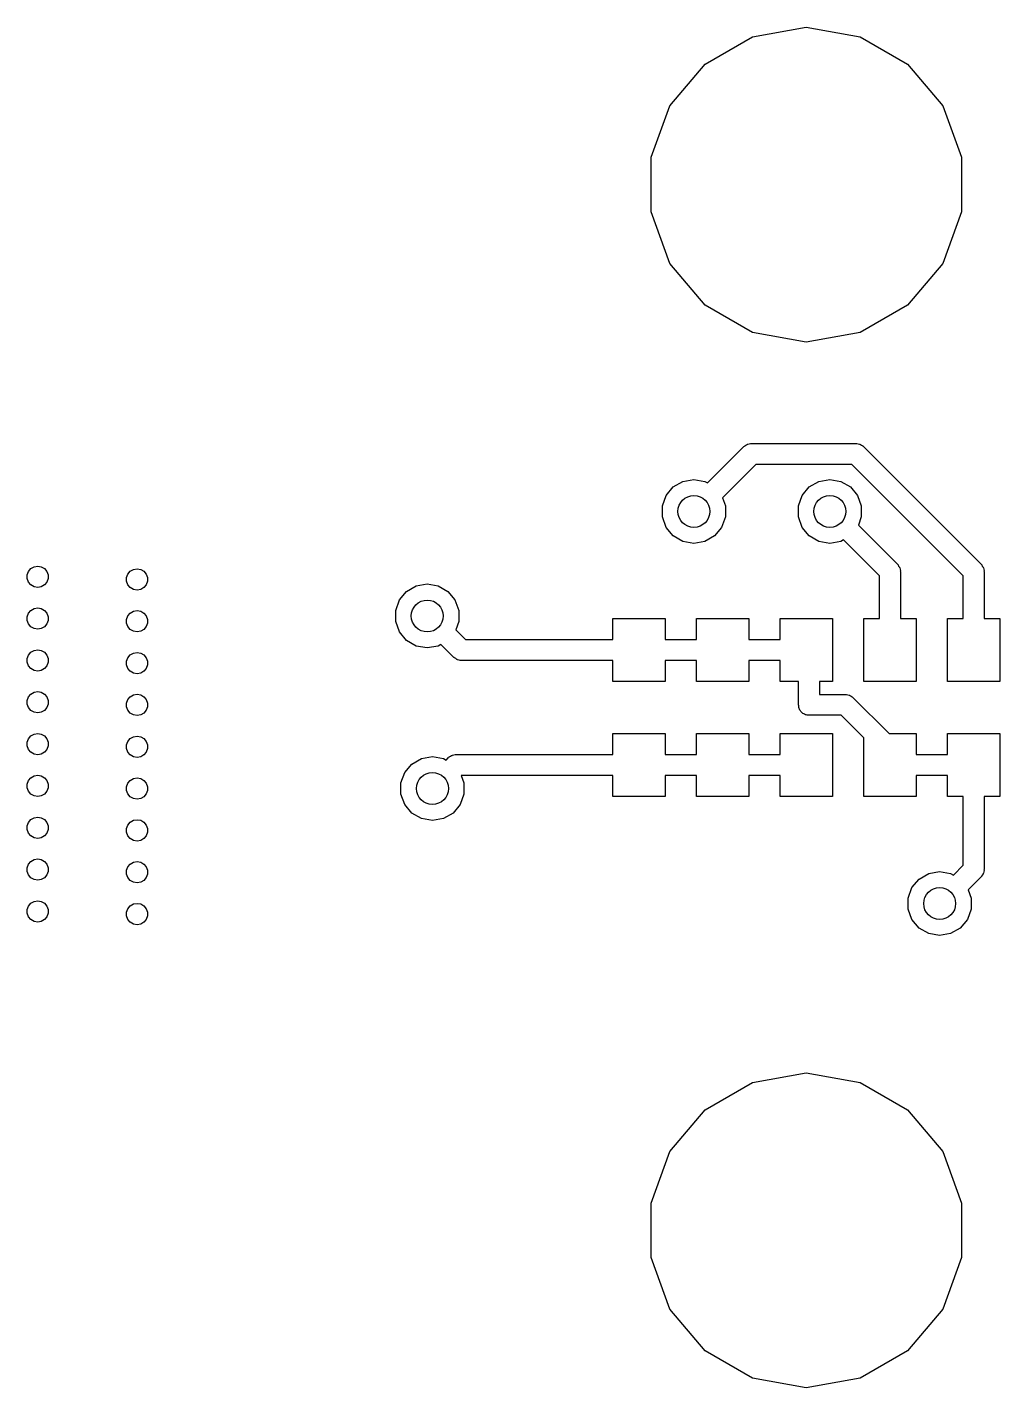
# Model space of a CAD drawing. Extents: x 75.4 to 130.9, y -109.9 to -90.
# Drawn here: x 121.62 to 130.93, y -104.78 to -91.77 of the extents above; entities that cross this region are included whole.
import ezdxf

# ---------------------------------------------------------------- set-up
doc = ezdxf.new("R2010")
doc.units = 0
doc.header["$MEASUREMENT"] = 0
doc.layers.add('BLACK', color=7, linetype='CONTINUOUS')

msp = doc.modelspace()

# ---------------------------------------------------------------- linework, layer by layer
at = {"layer": 'Black'}
for p, q in [((128.107, -92.1215), (128.56, -91.8601)), ((128.56, -91.8601), (129.075, -91.7693)), ((129.075, -91.7693), (129.59, -91.8601)), ((129.59, -91.8601), (130.043, -92.1215)), ((127.771, -92.5221), (128.107, -92.1215)), ((130.043, -92.1215), (130.379, -92.5221)), ((127.592, -93.0135), (127.771, -92.5221)), ((130.379, -92.5221), (130.558, -93.0135)), ((127.592, -93.5365), (127.592, -93.0135)), ((130.558, -93.0135), (130.558, -93.5365)), ((127.771, -94.0279), (127.592, -93.5365)), ((130.558, -93.5365), (130.379, -94.0279)), ((128.107, -94.4285), (127.771, -94.0279)), ((130.379, -94.0279), (130.043, -94.4285)), ((128.56, -94.6899), (128.107, -94.4285)), ((130.043, -94.4285), (129.59, -94.6899)), ((129.075, -94.7807), (128.56, -94.6899)), ((129.59, -94.6899), (129.075, -94.7807)), ((128.497, -95.7669), (128.508, -95.7594)), ((128.508, -95.7594), (128.512, -95.7582)), ((128.512, -95.7582), (128.516, -95.756)), ((128.516, -95.756), (128.529, -95.7538)), ((128.529, -95.7538), (128.541, -95.7504)), ((128.541, -95.7504), (128.546, -95.7508)), ((128.546, -95.7508), (128.55, -95.75)), ((128.55, -95.75), (129.55, -95.75)), ((129.55, -95.75), (129.554, -95.7508)), ((129.554, -95.7508), (129.559, -95.7504)), ((129.559, -95.7504), (129.571, -95.7538)), ((129.571, -95.7538), (129.584, -95.756)), ((129.584, -95.756), (129.588, -95.7582)), ((129.588, -95.7582), (129.592, -95.7594)), ((129.592, -95.7594), (129.603, -95.7669)), ((128.131, -96.1277), (128.479, -95.7793)), ((128.479, -95.7793), (128.483, -95.7768)), ((128.483, -95.7768), (128.486, -95.7734)), ((128.486, -95.7734), (128.497, -95.7669)), ((129.603, -95.7669), (129.614, -95.7734)), ((129.614, -95.7734), (129.617, -95.7768)), ((129.617, -95.7768), (129.621, -95.7793)), ((129.621, -95.7793), (130.746, -96.9043)), ((128.591, -95.95), (128.273, -96.2686)), ((129.509, -95.95), (128.591, -95.95)), ((130.575, -97.0164), (129.509, -95.95)), ((127.803, -96.1656), (127.895, -96.1125)), ((127.895, -96.1125), (128, -96.094)), ((128, -96.094), (128.105, -96.1125)), ((128.105, -96.1125), (128.131, -96.1277)), ((129.103, -96.1656), (129.195, -96.1125)), ((129.195, -96.1125), (129.3, -96.094)), ((129.3, -96.094), (129.405, -96.1125)), ((129.405, -96.1125), (129.497, -96.1656)), ((127.699, -96.3469), (127.735, -96.247)), ((127.735, -96.247), (127.803, -96.1656)), ((128.273, -96.2686), (128.301, -96.3469)), ((128.999, -96.3469), (129.035, -96.247)), ((129.035, -96.247), (129.103, -96.1656)), ((129.497, -96.1656), (129.565, -96.247)), ((129.565, -96.247), (129.601, -96.3469)), ((127.699, -96.4531), (127.699, -96.3469)), ((128.301, -96.3469), (128.301, -96.4531)), ((128.999, -96.4531), (128.999, -96.3469)), ((129.601, -96.3469), (129.601, -96.4531)), ((127.735, -96.553), (127.699, -96.4531)), ((128.301, -96.4531), (128.265, -96.553)), ((129.035, -96.553), (128.999, -96.4531)), ((129.601, -96.4531), (129.573, -96.5314)), ((129.573, -96.5314), (129.946, -96.9043)), ((127.803, -96.6344), (127.735, -96.553)), ((127.895, -96.6875), (127.803, -96.6344)), ((128.197, -96.6344), (128.105, -96.6875)), ((128.265, -96.553), (128.197, -96.6344)), ((129.103, -96.6344), (129.035, -96.553)), ((129.195, -96.6875), (129.103, -96.6344)), ((129.431, -96.6723), (129.405, -96.6875)), ((129.775, -97.0164), (129.431, -96.6723)), ((128, -96.706), (127.895, -96.6875)), ((128.105, -96.6875), (128, -96.706)), ((129.3, -96.706), (129.195, -96.6875)), ((129.405, -96.6875), (129.3, -96.706)), ((121.659, -96.9469), (121.69, -96.9292)), ((121.69, -96.9292), (121.725, -96.923)), ((121.725, -96.923), (121.76, -96.9292)), ((121.76, -96.9292), (121.791, -96.9469)), ((129.946, -96.9043), (129.948, -96.9079)), ((129.948, -96.9079), (129.952, -96.9107)), ((129.952, -96.9107), (129.958, -96.922)), ((129.958, -96.922), (129.966, -96.9327)), ((129.966, -96.9327), (129.967, -96.937)), ((129.967, -96.937), (129.969, -96.9408)), ((130.746, -96.9043), (130.748, -96.9079)), ((130.748, -96.9079), (130.752, -96.9107)), ((130.752, -96.9107), (130.758, -96.922)), ((130.758, -96.922), (130.766, -96.9327)), ((130.766, -96.9327), (130.767, -96.937)), ((130.767, -96.937), (130.769, -96.9408)), ((121.625, -97.0073), (121.637, -96.974)), ((121.625, -97.0427), (121.625, -97.0073)), ((121.637, -97.076), (121.625, -97.0427)), ((121.637, -96.974), (121.659, -96.9469)), ((121.791, -96.9469), (121.813, -96.974)), ((121.813, -96.974), (121.825, -97.0073)), ((121.825, -97.0427), (121.813, -97.076)), ((121.825, -97.0073), (121.825, -97.0427)), ((122.575, -97.0323), (122.587, -96.999)), ((122.575, -97.0677), (122.575, -97.0323)), ((122.587, -96.999), (122.609, -96.9719)), ((122.609, -96.9719), (122.64, -96.9542)), ((122.64, -96.9542), (122.675, -96.948)), ((122.675, -96.948), (122.71, -96.9542)), ((122.71, -96.9542), (122.741, -96.9719)), ((122.741, -96.9719), (122.763, -96.999)), ((122.763, -96.999), (122.775, -97.0323)), ((122.775, -97.0323), (122.775, -97.0677)), ((129.775, -97.425), (129.775, -97.0164)), ((129.969, -96.9408), (129.971, -96.9537)), ((129.971, -96.9537), (129.975, -96.9663)), ((129.975, -96.9663), (129.974, -96.9707)), ((129.974, -96.9707), (129.975, -96.975)), ((129.975, -96.975), (129.975, -97.425)), ((130.575, -97.425), (130.575, -97.0164)), ((130.769, -96.9408), (130.771, -96.9537)), ((130.771, -96.9537), (130.775, -96.9663)), ((130.775, -96.9663), (130.774, -96.9707)), ((130.774, -96.9707), (130.775, -96.975)), ((130.775, -96.975), (130.775, -97.425)), ((121.659, -97.1031), (121.637, -97.076)), ((121.69, -97.1208), (121.659, -97.1031)), ((121.725, -97.127), (121.69, -97.1208)), ((121.76, -97.1208), (121.725, -97.127)), ((121.791, -97.1031), (121.76, -97.1208)), ((121.813, -97.076), (121.791, -97.1031)), ((122.587, -97.101), (122.575, -97.0677)), ((122.609, -97.1281), (122.587, -97.101)), ((122.64, -97.1458), (122.609, -97.1281)), ((122.675, -97.152), (122.64, -97.1458)), ((122.71, -97.1458), (122.675, -97.152)), ((122.741, -97.1281), (122.71, -97.1458)), ((122.763, -97.101), (122.741, -97.1281)), ((122.775, -97.0677), (122.763, -97.101)), ((125.185, -97.247), (125.253, -97.1656)), ((125.253, -97.1656), (125.345, -97.1125)), ((125.345, -97.1125), (125.45, -97.094)), ((125.45, -97.094), (125.555, -97.1125)), ((125.555, -97.1125), (125.647, -97.1656)), ((125.647, -97.1656), (125.715, -97.247)), ((121.69, -97.3292), (121.725, -97.323)), ((121.725, -97.323), (121.76, -97.3292)), ((125.149, -97.3469), (125.185, -97.247)), ((125.715, -97.247), (125.751, -97.3469)), ((121.625, -97.4073), (121.637, -97.374)), ((121.625, -97.4427), (121.625, -97.4073)), ((121.637, -97.476), (121.625, -97.4427)), ((121.637, -97.374), (121.659, -97.3469)), ((121.659, -97.3469), (121.69, -97.3292)), ((121.76, -97.3292), (121.791, -97.3469)), ((121.791, -97.3469), (121.813, -97.374)), ((121.813, -97.374), (121.825, -97.4073)), ((121.825, -97.4427), (121.813, -97.476)), ((121.825, -97.4073), (121.825, -97.4427)), ((122.575, -97.4323), (122.587, -97.399)), ((122.575, -97.4677), (122.575, -97.4323)), ((122.587, -97.399), (122.609, -97.3719)), ((122.609, -97.3719), (122.64, -97.3542)), ((122.64, -97.3542), (122.675, -97.348)), ((122.675, -97.348), (122.71, -97.3542)), ((122.71, -97.3542), (122.741, -97.3719)), ((122.741, -97.3719), (122.763, -97.399)), ((122.763, -97.399), (122.775, -97.4323)), ((122.775, -97.4323), (122.775, -97.4677)), ((125.149, -97.4531), (125.149, -97.3469)), ((125.185, -97.553), (125.149, -97.4531)), ((125.751, -97.4531), (125.723, -97.5314)), ((125.751, -97.3469), (125.751, -97.4531)), ((127.225, -97.625), (127.225, -97.425)), ((127.225, -97.425), (127.725, -97.425)), ((127.725, -97.425), (127.725, -97.625)), ((128.025, -97.625), (128.025, -97.425)), ((128.025, -97.425), (128.525, -97.425)), ((128.525, -97.425), (128.525, -97.625)), ((128.825, -97.625), (128.825, -97.425)), ((128.825, -97.425), (129.325, -97.425)), ((129.325, -97.425), (129.325, -98.025)), ((129.625, -98.025), (129.625, -97.425)), ((129.625, -97.425), (129.775, -97.425)), ((129.975, -97.425), (130.125, -97.425)), ((130.125, -97.425), (130.125, -98.025)), ((130.425, -98.025), (130.425, -97.425)), ((130.425, -97.425), (130.575, -97.425)), ((130.775, -97.425), (130.925, -97.425)), ((130.925, -97.425), (130.925, -98.025)), ((121.659, -97.5031), (121.637, -97.476)), ((121.69, -97.5208), (121.659, -97.5031)), ((121.725, -97.527), (121.69, -97.5208)), ((121.76, -97.5208), (121.725, -97.527)), ((121.791, -97.5031), (121.76, -97.5208)), ((121.813, -97.476), (121.791, -97.5031)), ((122.587, -97.501), (122.575, -97.4677)), ((122.609, -97.5281), (122.587, -97.501)), ((122.64, -97.5458), (122.609, -97.5281)), ((122.675, -97.552), (122.64, -97.5458)), ((122.71, -97.5458), (122.675, -97.552)), ((122.741, -97.5281), (122.71, -97.5458)), ((122.763, -97.501), (122.741, -97.5281)), ((122.775, -97.4677), (122.763, -97.501)), ((125.253, -97.6344), (125.185, -97.553)), ((125.723, -97.5314), (125.816, -97.625)), ((125.345, -97.6875), (125.253, -97.6344)), ((125.45, -97.706), (125.345, -97.6875)), ((125.555, -97.6875), (125.45, -97.706)), ((125.581, -97.6723), (125.555, -97.6875)), ((125.704, -97.7957), (125.581, -97.6723)), ((125.816, -97.625), (127.225, -97.625)), ((127.725, -97.625), (128.025, -97.625)), ((128.525, -97.625), (128.825, -97.625)), ((121.625, -97.8073), (121.637, -97.774)), ((121.625, -97.8427), (121.625, -97.8073)), ((121.637, -97.876), (121.625, -97.8427)), ((121.637, -97.774), (121.659, -97.7469)), ((121.659, -97.7469), (121.69, -97.7292)), ((121.69, -97.7292), (121.725, -97.723)), ((121.725, -97.723), (121.76, -97.7292)), ((121.76, -97.7292), (121.791, -97.7469)), ((121.791, -97.7469), (121.813, -97.774)), ((121.813, -97.774), (121.825, -97.8073)), ((121.825, -97.8427), (121.813, -97.876)), ((121.825, -97.8073), (121.825, -97.8427)), ((122.575, -97.8323), (122.587, -97.799)), ((122.575, -97.8677), (122.575, -97.8323)), ((122.587, -97.799), (122.609, -97.7719)), ((122.609, -97.7719), (122.64, -97.7542)), ((122.64, -97.7542), (122.675, -97.748)), ((122.675, -97.748), (122.71, -97.7542)), ((122.71, -97.7542), (122.741, -97.7719)), ((122.741, -97.7719), (122.763, -97.799)), ((122.763, -97.799), (122.775, -97.8323)), ((122.775, -97.8323), (122.775, -97.8677)), ((125.708, -97.7982), (125.704, -97.7957)), ((125.711, -97.8016), (125.708, -97.7982)), ((125.722, -97.8081), (125.711, -97.8016)), ((125.733, -97.8156), (125.722, -97.8081)), ((125.737, -97.8168), (125.733, -97.8156)), ((125.741, -97.819), (125.737, -97.8168)), ((125.754, -97.8212), (125.741, -97.819)), ((125.766, -97.8246), (125.754, -97.8212)), ((125.771, -97.8242), (125.766, -97.8246)), ((125.775, -97.825), (125.771, -97.8242)), ((127.225, -97.825), (125.775, -97.825)), ((127.225, -98.025), (127.225, -97.825)), ((128.025, -97.825), (127.725, -97.825)), ((127.725, -97.825), (127.725, -98.025)), ((128.025, -98.025), (128.025, -97.825)), ((128.825, -97.825), (128.525, -97.825)), ((128.525, -97.825), (128.525, -98.025)), ((128.825, -98.025), (128.825, -97.825)), ((121.659, -97.9031), (121.637, -97.876)), ((121.69, -97.9208), (121.659, -97.9031)), ((121.725, -97.927), (121.69, -97.9208)), ((121.76, -97.9208), (121.725, -97.927)), ((121.791, -97.9031), (121.76, -97.9208)), ((121.813, -97.876), (121.791, -97.9031)), ((122.587, -97.901), (122.575, -97.8677)), ((122.609, -97.9281), (122.587, -97.901)), ((122.64, -97.9458), (122.609, -97.9281)), ((122.675, -97.952), (122.64, -97.9458)), ((122.71, -97.9458), (122.675, -97.952)), ((122.741, -97.9281), (122.71, -97.9458)), ((122.763, -97.901), (122.741, -97.9281)), ((122.775, -97.8677), (122.763, -97.901)), ((127.725, -98.025), (127.225, -98.025)), ((128.525, -98.025), (128.025, -98.025)), ((129, -98.025), (128.825, -98.025)), ((129, -98.25), (129, -98.025)), ((129.325, -98.025), (129.2, -98.025)), ((129.2, -98.025), (129.2, -98.15)), ((130.125, -98.025), (129.625, -98.025)), ((130.925, -98.025), (130.425, -98.025)), ((121.625, -98.2073), (121.637, -98.174)), ((121.625, -98.2427), (121.625, -98.2073)), ((121.637, -98.174), (121.659, -98.1469)), ((121.659, -98.1469), (121.69, -98.1292)), ((121.69, -98.1292), (121.725, -98.123)), ((121.725, -98.123), (121.76, -98.1292)), ((121.76, -98.1292), (121.791, -98.1469)), ((121.791, -98.1469), (121.813, -98.174)), ((121.813, -98.174), (121.825, -98.2073)), ((121.825, -98.2073), (121.825, -98.2427)), ((122.575, -98.2323), (122.587, -98.199)), ((122.575, -98.2677), (122.575, -98.2323)), ((122.587, -98.199), (122.609, -98.1719)), ((122.609, -98.1719), (122.64, -98.1542)), ((122.64, -98.1542), (122.675, -98.148)), ((122.675, -98.148), (122.71, -98.1542)), ((122.71, -98.1542), (122.741, -98.1719)), ((122.741, -98.1719), (122.763, -98.199)), ((122.763, -98.199), (122.775, -98.2323)), ((122.775, -98.2323), (122.775, -98.2677)), ((129.2, -98.15), (129.45, -98.15)), ((129.45, -98.15), (129.454, -98.1508)), ((129.454, -98.1508), (129.459, -98.1504)), ((129.459, -98.1504), (129.471, -98.1538)), ((129.471, -98.1538), (129.484, -98.156)), ((129.484, -98.156), (129.488, -98.1582)), ((129.488, -98.1582), (129.492, -98.1594)), ((129.492, -98.1594), (129.503, -98.1669)), ((129.503, -98.1669), (129.514, -98.1734)), ((129.514, -98.1734), (129.517, -98.1768)), ((129.517, -98.1768), (129.521, -98.1793)), ((129.521, -98.1793), (129.866, -98.525)), ((121.637, -98.276), (121.625, -98.2427)), ((121.659, -98.3031), (121.637, -98.276)), ((121.69, -98.3208), (121.659, -98.3031)), ((121.725, -98.327), (121.69, -98.3208)), ((121.76, -98.3208), (121.725, -98.327)), ((121.791, -98.3031), (121.76, -98.3208)), ((121.813, -98.276), (121.791, -98.3031)), ((121.825, -98.2427), (121.813, -98.276)), ((122.587, -98.301), (122.575, -98.2677)), ((122.609, -98.3281), (122.587, -98.301)), ((122.64, -98.3458), (122.609, -98.3281)), ((122.675, -98.352), (122.64, -98.3458)), ((122.71, -98.3458), (122.675, -98.352)), ((122.741, -98.3281), (122.71, -98.3458)), ((122.763, -98.301), (122.741, -98.3281)), ((122.775, -98.2677), (122.763, -98.301)), ((129.002, -98.2586), (129, -98.25)), ((129.002, -98.2674), (129.002, -98.2586)), ((129.005, -98.2756), (129.002, -98.2674)), ((129.006, -98.2842), (129.005, -98.2756)), ((129.01, -98.2918), (129.006, -98.2842)), ((129.013, -98.3), (129.01, -98.2918)), ((129.019, -98.3067), (129.013, -98.3)), ((129.023, -98.3143), (129.019, -98.3067)), ((129.03, -98.3199), (129.023, -98.3143)), ((129.036, -98.3266), (129.03, -98.3199)), ((129.043, -98.331), (129.036, -98.3266)), ((129.05, -98.3366), (129.043, -98.331)), ((129.058, -98.3396), (129.05, -98.3366)), ((129.066, -98.344), (129.058, -98.3396)), ((129.074, -98.3455), (129.066, -98.344)), ((129.083, -98.3485), (129.074, -98.3455)), ((129.091, -98.3485), (129.083, -98.3485)), ((129.1, -98.35), (129.091, -98.3485)), ((129.409, -98.35), (129.1, -98.35)), ((129.625, -98.5664), (129.409, -98.35)), ((121.625, -98.6073), (121.637, -98.574)), ((121.625, -98.6427), (121.625, -98.6073)), ((121.637, -98.574), (121.659, -98.5469)), ((121.659, -98.5469), (121.69, -98.5292)), ((121.69, -98.5292), (121.725, -98.523)), ((121.725, -98.523), (121.76, -98.5292)), ((121.76, -98.5292), (121.791, -98.5469)), ((121.791, -98.5469), (121.813, -98.574)), ((121.813, -98.574), (121.825, -98.6073)), ((121.825, -98.6073), (121.825, -98.6427)), ((122.575, -98.6323), (122.587, -98.599)), ((122.587, -98.599), (122.609, -98.5719)), ((122.609, -98.5719), (122.64, -98.5542)), ((122.64, -98.5542), (122.675, -98.548)), ((122.675, -98.548), (122.71, -98.5542)), ((122.71, -98.5542), (122.741, -98.5719)), ((122.741, -98.5719), (122.763, -98.599)), ((122.763, -98.599), (122.775, -98.6323)), ((127.225, -98.725), (127.225, -98.525)), ((127.225, -98.525), (127.725, -98.525)), ((127.725, -98.525), (127.725, -98.725)), ((128.025, -98.725), (128.025, -98.525)), ((128.025, -98.525), (128.525, -98.525)), ((128.525, -98.525), (128.525, -98.725)), ((128.825, -98.725), (128.825, -98.525)), ((128.825, -98.525), (129.325, -98.525)), ((129.325, -98.525), (129.325, -99.125)), ((129.625, -99.125), (129.625, -98.5664)), ((129.866, -98.525), (130.125, -98.525)), ((130.125, -98.525), (130.125, -98.725)), ((130.425, -98.725), (130.425, -98.525)), ((130.425, -98.525), (130.925, -98.525)), ((130.925, -98.525), (130.925, -99.125)), ((121.637, -98.676), (121.625, -98.6427)), ((121.659, -98.7031), (121.637, -98.676)), ((121.69, -98.7208), (121.659, -98.7031)), ((121.725, -98.727), (121.69, -98.7208)), ((121.76, -98.7208), (121.725, -98.727)), ((121.791, -98.7031), (121.76, -98.7208)), ((121.813, -98.676), (121.791, -98.7031)), ((121.825, -98.6427), (121.813, -98.676)), ((122.575, -98.6677), (122.575, -98.6323)), ((122.587, -98.701), (122.575, -98.6677)), ((122.609, -98.7281), (122.587, -98.701)), ((122.64, -98.7458), (122.609, -98.7281)), ((122.675, -98.752), (122.64, -98.7458)), ((122.71, -98.7458), (122.675, -98.752)), ((122.741, -98.7281), (122.71, -98.7458)), ((122.763, -98.701), (122.741, -98.7281)), ((122.775, -98.6677), (122.763, -98.701)), ((122.775, -98.6323), (122.775, -98.6677)), ((125.395, -98.7625), (125.5, -98.744)), ((125.5, -98.744), (125.605, -98.7625)), ((125.631, -98.7777), (125.654, -98.7543)), ((125.654, -98.7543), (125.658, -98.7518)), ((125.658, -98.7518), (125.661, -98.7484)), ((125.661, -98.7484), (125.672, -98.7419)), ((125.672, -98.7419), (125.683, -98.7344)), ((125.683, -98.7344), (125.687, -98.7332)), ((125.687, -98.7332), (125.691, -98.731)), ((125.691, -98.731), (125.704, -98.7288)), ((125.704, -98.7288), (125.716, -98.7254)), ((125.716, -98.7254), (125.721, -98.7258)), ((125.721, -98.7258), (125.725, -98.725)), ((125.725, -98.725), (127.225, -98.725)), ((127.725, -98.725), (128.025, -98.725)), ((128.525, -98.725), (128.825, -98.725)), ((130.125, -98.725), (130.425, -98.725)), ((125.235, -98.897), (125.303, -98.8156)), ((125.303, -98.8156), (125.395, -98.7625)), ((125.605, -98.7625), (125.631, -98.7777)), ((121.625, -99.0073), (121.637, -98.974)), ((121.625, -99.0427), (121.625, -99.0073)), ((121.637, -98.974), (121.659, -98.9469)), ((121.659, -98.9469), (121.69, -98.9292)), ((121.69, -98.9292), (121.725, -98.923)), ((121.725, -98.923), (121.76, -98.9292)), ((121.76, -98.9292), (121.791, -98.9469)), ((121.791, -98.9469), (121.813, -98.974)), ((121.813, -98.974), (121.825, -99.0073)), ((121.825, -99.0073), (121.825, -99.0427)), ((122.575, -99.0323), (122.587, -98.999)), ((122.587, -98.999), (122.609, -98.9719)), ((122.609, -98.9719), (122.64, -98.9542)), ((122.64, -98.9542), (122.675, -98.948)), ((122.675, -98.948), (122.71, -98.9542)), ((122.71, -98.9542), (122.741, -98.9719)), ((122.741, -98.9719), (122.763, -98.999)), ((122.763, -98.999), (122.775, -99.0323)), ((125.199, -98.9969), (125.235, -98.897)), ((125.199, -99.1031), (125.199, -98.9969)), ((127.225, -98.925), (125.775, -98.925)), ((125.775, -98.925), (125.801, -98.9969)), ((125.801, -98.9969), (125.801, -99.1031)), ((127.225, -99.125), (127.225, -98.925)), ((128.025, -98.925), (127.725, -98.925)), ((127.725, -98.925), (127.725, -99.125)), ((128.025, -99.125), (128.025, -98.925)), ((128.825, -98.925), (128.525, -98.925)), ((128.525, -98.925), (128.525, -99.125)), ((128.825, -99.125), (128.825, -98.925)), ((130.425, -98.925), (130.125, -98.925)), ((130.125, -98.925), (130.125, -99.125)), ((130.425, -99.125), (130.425, -98.925)), ((121.637, -99.076), (121.625, -99.0427)), ((121.659, -99.1031), (121.637, -99.076)), ((121.69, -99.1208), (121.659, -99.1031)), ((121.725, -99.127), (121.69, -99.1208)), ((121.76, -99.1208), (121.725, -99.127)), ((121.791, -99.1031), (121.76, -99.1208)), ((121.813, -99.076), (121.791, -99.1031)), ((121.825, -99.0427), (121.813, -99.076)), ((122.575, -99.0677), (122.575, -99.0323)), ((122.587, -99.101), (122.575, -99.0677)), ((122.609, -99.1281), (122.587, -99.101)), ((122.64, -99.1458), (122.609, -99.1281)), ((122.675, -99.152), (122.64, -99.1458)), ((122.71, -99.1458), (122.675, -99.152)), ((122.741, -99.1281), (122.71, -99.1458)), ((122.763, -99.101), (122.741, -99.1281)), ((122.775, -99.0677), (122.763, -99.101)), ((122.775, -99.0323), (122.775, -99.0677)), ((125.235, -99.203), (125.199, -99.1031)), ((125.801, -99.1031), (125.765, -99.203)), ((127.725, -99.125), (127.225, -99.125)), ((128.525, -99.125), (128.025, -99.125)), ((129.325, -99.125), (128.825, -99.125)), ((130.125, -99.125), (129.625, -99.125)), ((130.575, -99.125), (130.425, -99.125)), ((130.575, -99.7836), (130.575, -99.125)), ((130.925, -99.125), (130.775, -99.125)), ((130.775, -99.125), (130.775, -99.825)), ((125.303, -99.2844), (125.235, -99.203)), ((125.765, -99.203), (125.697, -99.2844)), ((121.625, -99.4073), (121.637, -99.374)), ((121.625, -99.4427), (121.625, -99.4073)), ((121.637, -99.374), (121.659, -99.3469)), ((121.659, -99.3469), (121.69, -99.3292)), ((121.69, -99.3292), (121.725, -99.323)), ((121.725, -99.323), (121.76, -99.3292)), ((121.76, -99.3292), (121.791, -99.3469)), ((121.791, -99.3469), (121.813, -99.374)), ((121.813, -99.374), (121.825, -99.4073)), ((121.825, -99.4073), (121.825, -99.4427)), ((122.575, -99.4323), (122.587, -99.399)), ((122.587, -99.399), (122.609, -99.3719)), ((122.609, -99.3719), (122.64, -99.3542)), ((122.64, -99.3542), (122.675, -99.348)), ((122.675, -99.348), (122.71, -99.3542)), ((122.71, -99.3542), (122.741, -99.3719)), ((122.741, -99.3719), (122.763, -99.399)), ((122.763, -99.399), (122.775, -99.4323)), ((125.395, -99.3375), (125.303, -99.2844)), ((125.5, -99.356), (125.395, -99.3375)), ((125.605, -99.3375), (125.5, -99.356)), ((125.697, -99.2844), (125.605, -99.3375)), ((121.637, -99.476), (121.625, -99.4427)), ((121.659, -99.5031), (121.637, -99.476)), ((121.69, -99.5208), (121.659, -99.5031)), ((121.725, -99.527), (121.69, -99.5208)), ((121.76, -99.5208), (121.725, -99.527)), ((121.791, -99.5031), (121.76, -99.5208)), ((121.813, -99.476), (121.791, -99.5031)), ((121.825, -99.4427), (121.813, -99.476)), ((122.575, -99.4677), (122.575, -99.4323)), ((122.587, -99.501), (122.575, -99.4677)), ((122.609, -99.5281), (122.587, -99.501)), ((122.64, -99.5458), (122.609, -99.5281)), ((122.741, -99.5281), (122.71, -99.5458)), ((122.763, -99.501), (122.741, -99.5281)), ((122.775, -99.4677), (122.763, -99.501)), ((122.775, -99.4323), (122.775, -99.4677)), ((122.675, -99.552), (122.64, -99.5458)), ((122.71, -99.5458), (122.675, -99.552)), ((121.625, -99.8073), (121.637, -99.774)), ((121.637, -99.774), (121.659, -99.7469)), ((121.659, -99.7469), (121.69, -99.7292)), ((121.69, -99.7292), (121.725, -99.723)), ((121.725, -99.723), (121.76, -99.7292)), ((121.76, -99.7292), (121.791, -99.7469)), ((121.791, -99.7469), (121.813, -99.774)), ((121.813, -99.774), (121.825, -99.8073)), ((122.575, -99.8323), (122.587, -99.799)), ((122.587, -99.799), (122.609, -99.7719)), ((122.609, -99.7719), (122.64, -99.7542)), ((122.64, -99.7542), (122.675, -99.748)), ((122.675, -99.748), (122.71, -99.7542)), ((122.71, -99.7542), (122.741, -99.7719)), ((122.741, -99.7719), (122.763, -99.799)), ((122.763, -99.799), (122.775, -99.8323)), ((130.481, -99.8777), (130.575, -99.7836)), ((121.625, -99.8427), (121.625, -99.8073)), ((121.637, -99.876), (121.625, -99.8427)), ((121.659, -99.9031), (121.637, -99.876)), ((121.69, -99.9208), (121.659, -99.9031)), ((121.725, -99.927), (121.69, -99.9208)), ((121.76, -99.9208), (121.725, -99.927)), ((121.791, -99.9031), (121.76, -99.9208)), ((121.813, -99.876), (121.791, -99.9031)), ((121.825, -99.8427), (121.813, -99.876)), ((121.825, -99.8073), (121.825, -99.8427)), ((122.575, -99.8677), (122.575, -99.8323)), ((122.587, -99.901), (122.575, -99.8677)), ((122.609, -99.9281), (122.587, -99.901)), ((122.64, -99.9458), (122.609, -99.9281)), ((122.741, -99.9281), (122.71, -99.9458)), ((122.763, -99.901), (122.741, -99.9281)), ((122.775, -99.8677), (122.763, -99.901)), ((122.775, -99.8323), (122.775, -99.8677)), ((130.085, -99.997), (130.153, -99.9156)), ((130.153, -99.9156), (130.245, -99.8625)), ((130.245, -99.8625), (130.35, -99.844)), ((130.35, -99.844), (130.455, -99.8625)), ((130.455, -99.8625), (130.481, -99.8777)), ((130.746, -99.8957), (130.623, -100.019)), ((130.748, -99.8921), (130.746, -99.8957)), ((130.752, -99.8893), (130.748, -99.8921)), ((130.758, -99.878), (130.752, -99.8893)), ((130.766, -99.8673), (130.758, -99.878)), ((130.767, -99.863), (130.766, -99.8673)), ((130.769, -99.8592), (130.767, -99.863)), ((130.771, -99.8463), (130.769, -99.8592)), ((130.775, -99.8337), (130.771, -99.8463)), ((130.775, -99.825), (130.774, -99.8293)), ((130.774, -99.8293), (130.775, -99.8337)), ((122.675, -99.952), (122.64, -99.9458)), ((122.71, -99.9458), (122.675, -99.952)), ((130.049, -100.097), (130.085, -99.997)), ((130.623, -100.019), (130.651, -100.097)), ((121.625, -100.207), (121.637, -100.174)), ((121.637, -100.174), (121.659, -100.147)), ((121.659, -100.147), (121.69, -100.129)), ((121.69, -100.129), (121.725, -100.123)), ((121.725, -100.123), (121.76, -100.129)), ((121.76, -100.129), (121.791, -100.147)), ((121.791, -100.147), (121.813, -100.174)), ((121.813, -100.174), (121.825, -100.207)), ((122.587, -100.199), (122.609, -100.172)), ((122.609, -100.172), (122.64, -100.154)), ((122.64, -100.154), (122.675, -100.148)), ((122.675, -100.148), (122.71, -100.154)), ((122.71, -100.154), (122.741, -100.172)), ((122.741, -100.172), (122.763, -100.199)), ((130.049, -100.203), (130.049, -100.097)), ((130.651, -100.097), (130.651, -100.203)), ((121.625, -100.243), (121.625, -100.207)), ((121.637, -100.276), (121.625, -100.243)), ((121.659, -100.303), (121.637, -100.276)), ((121.69, -100.321), (121.659, -100.303)), ((121.791, -100.303), (121.76, -100.321)), ((121.813, -100.276), (121.791, -100.303)), ((121.825, -100.243), (121.813, -100.276)), ((121.825, -100.207), (121.825, -100.243)), ((122.575, -100.232), (122.587, -100.199)), ((122.575, -100.268), (122.575, -100.232)), ((122.587, -100.301), (122.575, -100.268)), ((122.609, -100.328), (122.587, -100.301)), ((122.763, -100.301), (122.741, -100.328)), ((122.763, -100.199), (122.775, -100.232)), ((122.775, -100.268), (122.763, -100.301)), ((122.775, -100.232), (122.775, -100.268)), ((130.085, -100.303), (130.049, -100.203)), ((130.153, -100.384), (130.085, -100.303)), ((130.615, -100.303), (130.547, -100.384)), ((130.651, -100.203), (130.615, -100.303)), ((121.725, -100.327), (121.69, -100.321)), ((121.76, -100.321), (121.725, -100.327)), ((122.64, -100.346), (122.609, -100.328)), ((122.675, -100.352), (122.64, -100.346)), ((122.71, -100.346), (122.675, -100.352)), ((122.741, -100.328), (122.71, -100.346)), ((130.245, -100.438), (130.153, -100.384)), ((130.35, -100.456), (130.245, -100.438)), ((130.455, -100.438), (130.35, -100.456)), ((130.547, -100.384), (130.455, -100.438)), ((128.107, -102.122), (128.56, -101.86)), ((128.56, -101.86), (129.075, -101.769)), ((129.075, -101.769), (129.59, -101.86)), ((129.59, -101.86), (130.043, -102.122)), ((127.771, -102.522), (128.107, -102.122)), ((130.043, -102.122), (130.379, -102.522)), ((127.592, -103.014), (127.771, -102.522)), ((130.379, -102.522), (130.558, -103.014)), ((127.592, -103.536), (127.592, -103.014)), ((130.558, -103.014), (130.558, -103.536)), ((127.771, -104.028), (127.592, -103.536)), ((130.558, -103.536), (130.379, -104.028)), ((128.107, -104.428), (127.771, -104.028)), ((130.379, -104.028), (130.043, -104.428)), ((128.56, -104.69), (128.107, -104.428)), ((130.043, -104.428), (129.59, -104.69)), ((129.075, -104.781), (128.56, -104.69)), ((129.59, -104.69), (129.075, -104.781))]:
    msp.add_line(p, q, dxfattribs=at)
for centre in [(128, -96.4), (129.3, -96.4), (125.45, -97.4), (125.5, -99.05), (130.35, -100.15)]:
    msp.add_circle(centre, 0.1524, dxfattribs=at)

doc.saveas('drawing.dxf')
